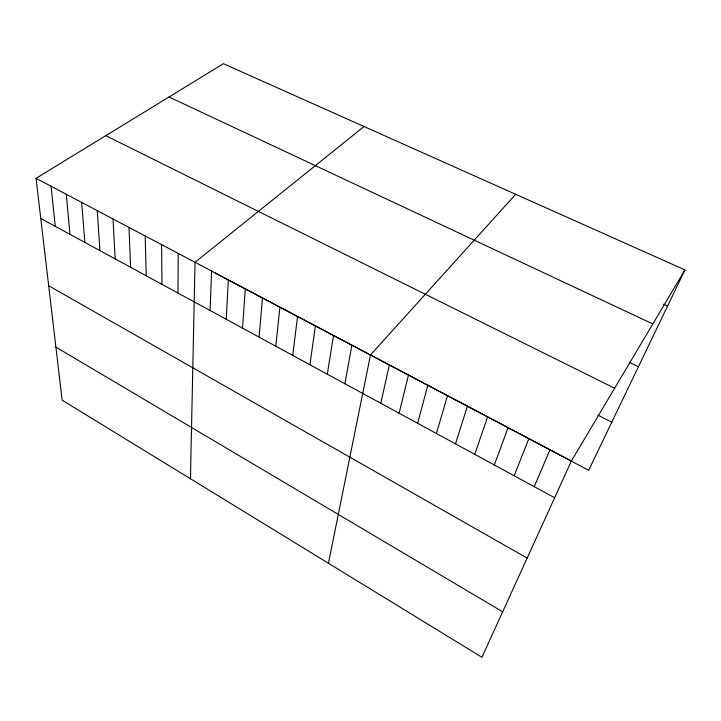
<?xml version="1.0" encoding="UTF-8"?>
<svg xmlns="http://www.w3.org/2000/svg" width="721" height="721" viewBox="0 0 721 721"><rect width="100%" height="100%" fill="white"/><g stroke="black" fill="none" stroke-linecap="round" stroke-linejoin="round"><path stroke-width="1.08" d="M177.988 293.05L178.204 253.404M190.452 478.762L195.031 262.291L364.042 126.535M210.117 310.517L211.577 271.024M226.241 319.277L228.332 279.874M242.553 328.145L245.293 288.833M259.082 337.122L262.489 297.917M275.81 346.215L279.901 307.11M292.753 355.426L297.539 316.429M309.913 364.754L315.419 325.865M327.289 374.199L333.535 335.436M344.89 383.761L351.893 345.125M328.443 563.272L370.495 354.948L515.704 194.291M380.787 403.273L389.358 364.907M399.092 413.214L408.474 375.01M417.63 423.299L427.85 385.239M436.421 433.51L447.498 395.622M455.465 443.857L467.424 406.139M474.76 454.347L487.63 416.81M494.327 464.973L508.116 427.625M514.154 475.752L528.899 438.602M534.252 486.684L549.988 449.742M684.95 269.915L571.374 461.034L481.943 657.291L62.132 400.164L36.05 178.33L223.42 63.709L684.95 269.915L588.669 470.29L215.02 272.953M663.572 304.181L667.592 306.037M169.029 96.984L652.829 323.963M629.46 362.357L638.436 366.719M105.807 135.656L614.625 388.24M597.862 415.116L611.778 422.191M36.05 178.33L571.374 461.034M40.773 218.472L554.638 497.76M48.686 285.759L527.141 558.09M55.896 347.107L502.672 611.796M51.065 186.261L55.292 226.367M66.269 194.291L69.991 234.352M81.662 202.421L84.862 242.436M97.254 210.649L99.913 250.62M113.035 218.986L115.144 258.902M129.014 227.43L130.573 267.284M145.2 235.974L146.183 275.764M161.603 244.635L161.991 284.353"/></g></svg>
